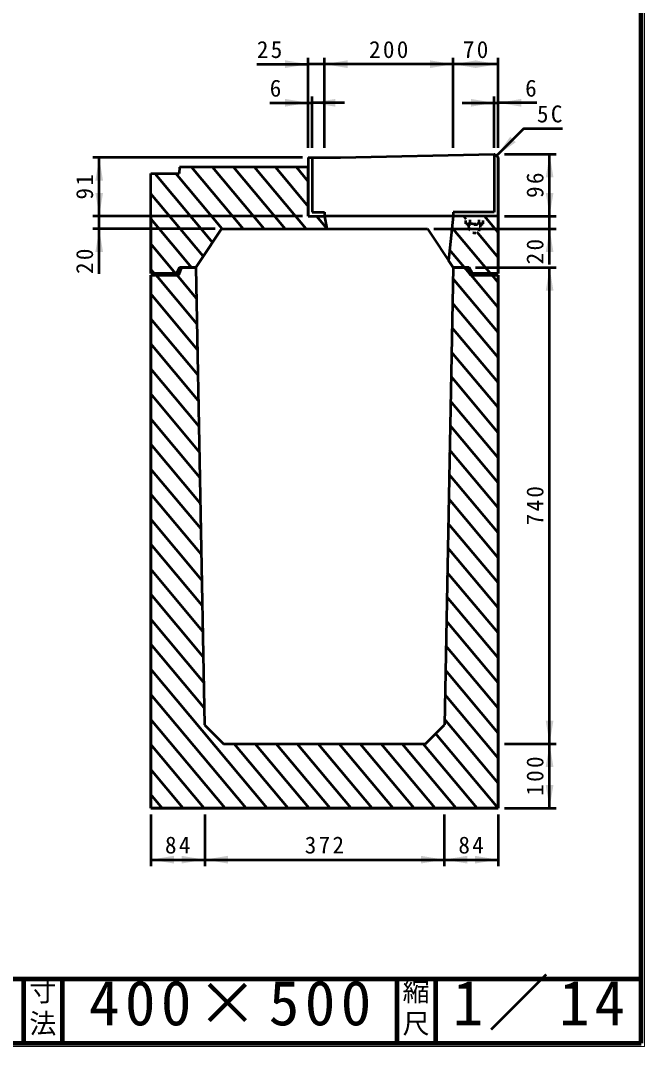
# Model space of a CAD drawing. Units: millimetres, scale not verified. Extents: x 100 to 4105, y 100 to 2870.
# Drawn here: x 3135 to 4105, y 100 to 1694 of the extents above; entities that cross this region are included whole.
import ezdxf
from ezdxf.enums import TextEntityAlignment as Align

# ---------------------------------------------------------------- set-up
doc = ezdxf.new("R2010")
doc.units = ezdxf.units.MM
doc.header["$LTSCALE"] = 5
doc.linetypes.add('USER2', pattern=[2.2, 1, -1.2])
doc.layers.add('V-nasSTD', color=7, linetype='Continuous', lineweight=35)
doc.styles.add('ＭＳ ゴシック', font='')
doc.styles.get('ＭＳ ゴシック').set_extended_font_data('MS Gothic')

msp = doc.modelspace()

# ---------------------------------------------------------------- hatches: boundary and pattern name
at = {"layer": 'V-nasSTD'}
for points in [[(3546.529, 1620.244), (3582.529, 1626.244), (3546.529, 1632.244)], [(3643.529, 1620.244), (3607.529, 1626.244), (3643.529, 1632.244)], [(3771.529, 1632.244), (3807.529, 1626.244), (3771.529, 1620.244)], [(3843.529, 1620.244), (3807.529, 1626.244), (3843.529, 1632.244)], [(3841.529, 1632.244), (3877.529, 1626.244), (3841.529, 1620.244)], [(3546.529, 1560.244), (3582.529, 1566.244), (3546.529, 1572.244)], [(3624.529, 1560.244), (3588.529, 1566.244), (3624.529, 1572.244)], [(3835.529, 1572.244), (3871.529, 1566.244), (3835.529, 1560.244)], [(3913.529, 1560.244), (3877.529, 1566.244), (3913.529, 1572.244)], [(3896.242, 1513.443), (3875.029, 1483.744), (3904.728, 1504.958)], [(3963.529, 1450.244), (3957.529, 1486.244), (3951.529, 1450.244)], [(3251.529, 1445.244), (3257.529, 1481.244), (3263.529, 1445.244)], [(3263.529, 1426.244), (3257.529, 1390.244), (3251.529, 1426.244)], [(3951.529, 1426.244), (3957.529, 1390.244), (3963.529, 1426.244)], [(3263.529, 1334.244), (3257.529, 1370.244), (3251.529, 1334.244)], [(3963.529, 1334.244), (3957.529, 1370.244), (3951.529, 1334.244)], [(3951.529, 1274.244), (3957.529, 1310.244), (3963.529, 1274.244)], [(3963.529, 606.244), (3957.529, 570.244), (3951.529, 606.244)], [(3951.529, 534.244), (3957.529, 570.244), (3963.529, 534.244)], [(3963.529, 506.244), (3957.529, 470.244), (3951.529, 506.244)], [(3373.529, 396.244), (3337.529, 390.244), (3373.529, 384.244)], [(3385.529, 384.244), (3421.529, 390.244), (3385.529, 396.244)], [(3457.529, 396.244), (3421.529, 390.244), (3457.529, 384.244)], [(3757.529, 384.244), (3793.529, 390.244), (3757.529, 396.244)], [(3829.529, 396.244), (3793.529, 390.244), (3829.529, 384.244)], [(3841.529, 384.244), (3877.529, 390.244), (3841.529, 396.244)]]:
    msp.add_hatch(color=256, dxfattribs=at).paths.add_polyline_path(points)

# ---------------------------------------------------------------- linework, layer by layer
at = {"layer": 'V-nasSTD', "lineweight": 100}
for p, q in [((4100, 105), (4100, 2865)), ((105, 205), (4100, 205)), ((3140, 205), (3140, 105)), ((3200, 205), (3200, 105)), ((3720, 205), (3720, 105)), ((3780, 205), (3780, 105)), ((105, 105), (4100, 105))]:
    msp.add_line(p, q, dxfattribs=at)
at = {"layer": 'V-nasSTD', "lineweight": 50}
for p, q in [((3502.529, 1626.244), (3582.529, 1626.244)), ((3582.529, 1496.244), (3582.529, 1636.244)), ((3607.529, 1626.244), (3582.529, 1626.244)), ((3607.529, 1496.244), (3607.529, 1636.244)), ((3807.529, 1626.244), (3607.529, 1626.244)), ((3807.529, 1496.244), (3807.529, 1636.244)), ((3877.529, 1626.244), (3807.529, 1626.244)), ((3877.529, 1496.244), (3877.529, 1636.244)), ((3522.529, 1566.244), (3582.529, 1566.244)), ((3582.529, 1566.244), (3588.529, 1566.244)), ((3588.529, 1496.244), (3588.529, 1576.244)), ((3638.529, 1566.244), (3588.529, 1566.244)), ((3821.529, 1566.244), (3871.529, 1566.244)), ((3871.529, 1496.244), (3871.529, 1576.244)), ((3871.529, 1566.244), (3877.529, 1566.244)), ((3937.529, 1566.244), (3877.529, 1566.244)), ((3917.456, 1526.171), (3875.029, 1483.744)), ((3917.456, 1526.171), (3977.456, 1526.171)), ((3632.529, 1481.244), (3871.529, 1486.244)), ((3871.529, 1486.244), (3871.529, 1396.244)), ((3871.529, 1486.244), (3872.529, 1486.244)), ((3872.529, 1486.244), (3877.529, 1481.244)), ((3887.529, 1486.244), (3967.529, 1486.244)), ((3957.529, 1390.244), (3957.529, 1486.244)), ((3573.529, 1481.244), (3247.529, 1481.244)), ((3257.529, 1390.244), (3257.529, 1481.244)), ((3582.529, 1481.244), (3632.529, 1481.244)), ((3582.529, 1481.244), (3582.529, 1390.244)), ((3588.529, 1481.244), (3588.529, 1396.244)), ((3877.529, 1390.244), (3877.529, 1481.244)), ((3877.529, 1481.244), (3877.529, 1390.244)), ((3337.529, 1301.244), (3337.529, 1456.244)), ((3337.529, 1456.244), (3381.529, 1456.244)), ((3343.939, 1456.244), (3433.615, 1349.373)), ((3448.737, 1370.244), (3376.574, 1456.244)), ((3382.529, 1466.244), (3381.529, 1456.244)), ((3582.529, 1466.244), (3382.529, 1466.244)), ((3400.819, 1466.244), (3481.372, 1370.244)), ((3514.007, 1370.244), (3433.454, 1466.244)), ((3466.089, 1466.244), (3546.643, 1370.244)), ((3579.278, 1370.244), (3498.724, 1466.244)), ((3531.359, 1466.244), (3582.529, 1405.263)), ((3582.529, 1444.156), (3563.995, 1466.244)), ((3582.529, 1390.244), (3582.529, 1466.244)), ((3582.529, 1390.244), (3582.529, 1466.244)), ((3419.166, 1327.7), (3337.529, 1424.991)), ((3573.529, 1390.244), (3247.529, 1390.244)), ((3257.529, 1370.244), (3257.529, 1390.244)), ((3337.529, 1390.244), (3337.529, 1301.244)), ((3582.529, 1390.244), (3607.529, 1390.244)), ((3588.529, 1396.244), (3607.529, 1396.244)), ((3595.131, 1390.244), (3611.282, 1370.996)), ((3607.529, 1396.244), (3607.529, 1390.244)), ((3807.529, 1390.244), (3607.529, 1390.244)), ((3607.529, 1390.244), (3611.429, 1370.244)), ((3807.529, 1390.244), (3800.359, 1321)), ((3871.529, 1396.244), (3807.529, 1396.244)), ((3807.529, 1396.244), (3807.529, 1390.244)), ((3877.529, 1390.244), (3807.529, 1390.244)), ((3877.529, 1390.244), (3807.529, 1390.244)), ((3823.577, 1390.244), (3827.529, 1385.535)), ((3877.529, 1364.84), (3856.212, 1390.244)), ((3877.529, 1301.244), (3877.529, 1390.244)), ((3877.529, 1310.244), (3877.529, 1390.244)), ((3877.529, 1390.244), (3877.529, 1310.244)), ((3887.529, 1390.244), (3967.529, 1390.244)), ((3957.529, 1370.244), (3957.529, 1390.244)), ((3337.529, 1386.098), (3401.177, 1310.244)), ((3865.622, 1301.244), (3805.707, 1372.648)), ((3437.529, 1370.244), (3247.529, 1370.244)), ((3257.529, 1300.244), (3257.529, 1370.244)), ((3337.529, 1370.244), (3337.529, 1301.244)), ((3447.529, 1370.244), (3407.529, 1310.244)), ((3447.529, 1370.244), (3414.7, 1321)), ((3447.529, 1370.244), (3767.529, 1370.244)), ((3767.529, 1370.244), (3807.529, 1310.244)), ((3777.529, 1370.244), (3967.529, 1370.244)), ((3877.529, 1325.947), (3844.727, 1365.039)), ((3957.529, 1315.244), (3957.529, 1370.244)), ((3376.094, 1301.244), (3337.529, 1347.204)), ((3833.568, 1300.552), (3802.122, 1338.028)), ((3343.459, 1301.244), (3337.529, 1308.311)), ((3377.529, 1301.244), (3382.529, 1310.244)), ((3377.529, 1301.244), (3382.529, 1310.244)), ((3377.529, 1301.244), (3382.529, 1310.244)), ((3382.529, 1310.244), (3377.529, 1301.244)), ((3385.529, 1310.244), (3380.529, 1298.244)), ((3385.529, 1310.244), (3380.529, 1298.244)), ((3385.529, 1310.244), (3380.529, 1298.244)), ((3380.529, 1298.244), (3385.529, 1310.244)), ((3382.529, 1310.244), (3407.529, 1310.244)), ((3382.529, 1310.244), (3385.529, 1310.244)), ((3382.529, 1310.244), (3385.529, 1310.244)), ((3385.529, 1310.244), (3382.529, 1310.244)), ((3407.529, 1310.244), (3385.529, 1310.244)), ((3407.529, 1310.244), (3414.7, 1321)), ((3407.529, 1310.244), (3414.7, 1321)), ((3414.7, 1321), (3407.529, 1310.244)), ((3407.529, 1310.244), (3420.97, 599.804)), ((3807.529, 1310.244), (3794.088, 599.804)), ((3800.359, 1321), (3807.529, 1310.244)), ((3800.359, 1321), (3807.529, 1310.244)), ((3800.359, 1321), (3807.529, 1310.244)), ((3807.529, 1310.244), (3800.359, 1321)), ((3832.529, 1310.244), (3807.529, 1310.244)), ((3807.529, 1310.244), (3829.529, 1310.244)), ((3829.529, 1310.244), (3834.529, 1298.244)), ((3834.529, 1298.244), (3829.529, 1310.244)), ((3829.529, 1310.244), (3832.529, 1310.244)), ((3834.529, 1298.244), (3829.529, 1310.244)), ((3829.529, 1310.244), (3832.529, 1310.244)), ((3829.529, 1310.244), (3834.529, 1298.244)), ((3832.529, 1310.244), (3829.529, 1310.244)), ((3837.529, 1301.244), (3832.529, 1310.244)), ((3832.529, 1310.244), (3837.529, 1301.244)), ((3832.529, 1310.244), (3837.529, 1301.244)), ((3837.529, 1301.244), (3832.529, 1310.244)), ((3842.529, 1310.244), (3967.529, 1310.244)), ((3877.529, 1301.244), (3877.529, 1310.244)), ((3877.529, 1310.244), (3877.529, 1301.244)), ((3957.529, 570.244), (3957.529, 1310.244)), ((3337.529, 1301.244), (3377.529, 1301.244)), ((3337.529, 1301.244), (3377.529, 1301.244)), ((3337.529, 1301.244), (3377.529, 1301.244)), ((3377.529, 1301.244), (3337.529, 1301.244)), ((3380.529, 1298.244), (3337.529, 1298.244)), ((3337.529, 470.244), (3337.529, 1298.244)), ((3380.529, 1298.244), (3337.529, 1298.244)), ((3380.529, 1298.244), (3337.529, 1298.244)), ((3337.529, 1298.244), (3337.529, 470.244)), ((3337.529, 470.244), (3337.529, 1298.244)), ((3337.529, 1298.244), (3380.529, 1298.244)), ((3409.181, 1222.92), (3345.976, 1298.244)), ((3408.428, 1262.71), (3378.612, 1298.244)), ((3877.529, 1209.268), (3807.204, 1293.078)), ((3834.529, 1298.244), (3877.529, 1298.244)), ((3877.529, 1298.244), (3834.529, 1298.244)), ((3877.529, 1298.244), (3834.529, 1298.244)), ((3834.529, 1298.244), (3877.529, 1298.244)), ((3877.529, 1248.161), (3835.504, 1298.244)), ((3877.529, 1301.244), (3837.529, 1301.244)), ((3837.529, 1301.244), (3877.529, 1301.244)), ((3837.529, 1301.244), (3877.529, 1301.244)), ((3877.529, 1301.244), (3837.529, 1301.244)), ((3877.529, 1287.054), (3868.139, 1298.244)), ((3877.529, 470.244), (3877.529, 1298.244)), ((3877.529, 470.244), (3877.529, 1298.244)), ((3877.529, 1298.244), (3877.529, 470.244)), ((3409.934, 1183.129), (3337.529, 1269.418)), ((3877.529, 1170.375), (3806.485, 1255.042)), ((3410.687, 1143.339), (3337.529, 1230.525)), ((3877.529, 1131.482), (3805.765, 1217.006)), ((3411.44, 1103.549), (3337.529, 1191.632)), ((3877.529, 1092.588), (3805.046, 1178.971)), ((3412.192, 1063.759), (3337.529, 1152.739)), ((3877.529, 1053.695), (3804.326, 1140.935)), ((3412.945, 1023.969), (3337.529, 1113.846)), ((3877.529, 1014.802), (3803.606, 1102.9)), ((3413.698, 984.178), (3337.529, 1074.953)), ((3877.529, 975.909), (3802.887, 1064.864)), ((3414.451, 944.388), (3337.529, 1036.06)), ((3877.529, 937.016), (3802.167, 1026.829)), ((3415.204, 904.598), (3337.529, 997.167)), ((3877.529, 898.123), (3801.448, 988.793)), ((3415.956, 864.808), (3337.529, 958.273)), ((3877.529, 859.23), (3800.728, 950.758)), ((3416.709, 825.017), (3337.529, 919.38)), ((3877.529, 820.337), (3800.008, 912.722)), ((3417.462, 785.227), (3337.529, 880.487)), ((3877.529, 781.444), (3799.289, 874.687)), ((3418.215, 745.437), (3337.529, 841.594)), ((3877.529, 742.551), (3798.569, 836.651)), ((3418.967, 705.647), (3337.529, 802.701)), ((3877.529, 703.657), (3797.85, 798.616)), ((3419.72, 665.856), (3337.529, 763.808)), ((3877.529, 664.764), (3797.13, 760.58)), ((3420.473, 626.066), (3337.529, 724.915)), ((3877.529, 625.871), (3796.41, 722.545)), ((3518.588, 470.244), (3337.529, 686.022)), ((3877.529, 586.978), (3795.691, 684.509)), ((3485.953, 470.244), (3337.529, 647.129)), ((3877.529, 548.085), (3794.971, 646.474)), ((3453.318, 470.244), (3337.529, 608.236)), ((3877.529, 509.192), (3794.252, 608.438)), ((3420.97, 599.804), (3450.529, 570.244)), ((3764.529, 570.244), (3794.088, 599.804)), ((3877.529, 470.299), (3780.372, 586.087)), ((3420.682, 470.244), (3337.529, 569.342)), ((3450.529, 570.244), (3764.529, 570.244)), ((3551.223, 470.244), (3467.313, 570.244)), ((3583.858, 470.244), (3499.948, 570.244)), ((3616.493, 470.244), (3532.583, 570.244)), ((3649.129, 470.244), (3565.219, 570.244)), ((3681.764, 470.244), (3597.854, 570.244)), ((3714.399, 470.244), (3630.489, 570.244)), ((3747.034, 470.244), (3663.124, 570.244)), ((3779.669, 470.244), (3695.759, 570.244)), ((3812.305, 470.244), (3728.395, 570.244)), ((3844.94, 470.244), (3761.03, 570.244)), ((3887.529, 570.244), (3967.529, 570.244)), ((3957.529, 470.244), (3957.529, 570.244)), ((3388.047, 470.244), (3337.529, 530.449)), ((3355.412, 470.244), (3337.529, 491.556)), ((3337.529, 470.244), (3877.529, 470.244)), ((3337.529, 470.244), (3877.529, 470.244)), ((3877.529, 470.244), (3337.529, 470.244)), ((3887.529, 470.244), (3967.529, 470.244)), ((3337.529, 460.244), (3337.529, 380.244)), ((3421.529, 460.244), (3421.529, 380.244)), ((3793.529, 460.244), (3793.529, 380.244)), ((3877.529, 460.244), (3877.529, 380.244)), ((3337.529, 390.244), (3421.529, 390.244)), ((3421.529, 390.244), (3793.529, 390.244)), ((3793.529, 390.244), (3877.529, 390.244))]:
    msp.add_line(p, q, dxfattribs=at)
at = {"layer": 'V-nasSTD', "linetype": 'USER2', "lineweight": 50}
for p, q in [((3827.529, 1378.244), (3827.529, 1390.244)), ((3834.029, 1379.244), (3834.029, 1390.244)), ((3848.029, 1379.244), (3848.029, 1390.244)), ((3854.529, 1378.244), (3854.529, 1390.244)), ((3827.529, 1378.244), (3854.529, 1378.244)), ((3829.529, 1377.244), (3829.329, 1378.244)), ((3829.529, 1377.244), (3852.529, 1377.244)), ((3832.029, 1373.244), (3832.029, 1377.244)), ((3850.029, 1373.244), (3850.029, 1377.244)), ((3852.529, 1377.244), (3852.729, 1378.244))]:
    msp.add_line(p, q, dxfattribs=at)
at = {"layer": 'V-nasSTD', "lineweight": 13}
msp.add_lwpolyline([(100, 100), (100, 2870), (4105, 2870), (4105, 100)], close=True, dxfattribs=at)
at = {"layer": 'V-nasSTD', "linetype": 'USER2', "lineweight": 50}
for centre, radius, start, end in [((3827.029, 1403.244), 25, 271.14576, 286.2602), ((3841.029, 1373.244), 9, 180, 0), ((3841.029, 1403.244), 25, 253.7398, 286.2602), ((3855.029, 1403.244), 25, 253.7398, 268.85424)]:
    msp.add_arc(centre, radius, start, end, dxfattribs=at)

# ---------------------------------------------------------------- texts
at = {"layer": 'V-nasSTD', "style": 'ＭＳ ゴシック'}
for s, height, p in [('6', 26.39, (3522.529, 1602.244)), ('6', 26.39, (3919.529, 1602.244)), ('寸', 30.79, (3148.982, 200.999)), ('縮', 30.79, (3728.982, 200.999)), ('法', 30.79, (3148.976, 151.01)), ('尺', 30.79, (3728.976, 151.01))]:
    msp.add_text(s, height=height, dxfattribs=at).set_placement(p, align=Align.TOP_LEFT)
at = {"layer": 'V-nasSTD', "attachment_point": 1, "style": 'ＭＳ ゴシック'}
for s, insert, char_height in [('\\T1.2;25', (3502.529, 1662.244), 26.39), ('\\T1.2;200', (3676.929, 1662.244), 26.39), ('\\T1.2;70', (3822.729, 1662.244), 26.39), ('\\T1.2;5C', (3937.856, 1562.171), 26.39), ('\\T1.2;84', (3359.729, 426.244), 26.39), ('\\T1.2;372', (3576.929, 426.244), 26.39), ('\\T1.2;84', (3815.729, 426.244), 26.39), ('\\T1.16;1／14', (3807.033, 202.582), 69.65), ('\\T1.18;400×500', (3241.581, 202.508), 69.65)]:
    msp.add_mtext(s, dxfattribs=dict(at, insert=insert, char_height=char_height))
at = {"layer": 'V-nasSTD', "char_height": 26.39, "attachment_point": 1, "rotation": 90, "style": 'ＭＳ ゴシック'}
for s, insert in [('\\T1.2;91', (3221.529, 1415.944)), ('\\T1.2;96', (3921.529, 1418.444)), ('\\T1.2;20', (3921.529, 1315.244)), ('\\T1.2;20', (3221.529, 1300.244)), ('\\T1.2;740', (3921.529, 909.644)), ('\\T1.2;100', (3921.529, 489.644))]:
    msp.add_mtext(s, dxfattribs=dict(at, insert=insert))

doc.saveas('drawing.dxf')
